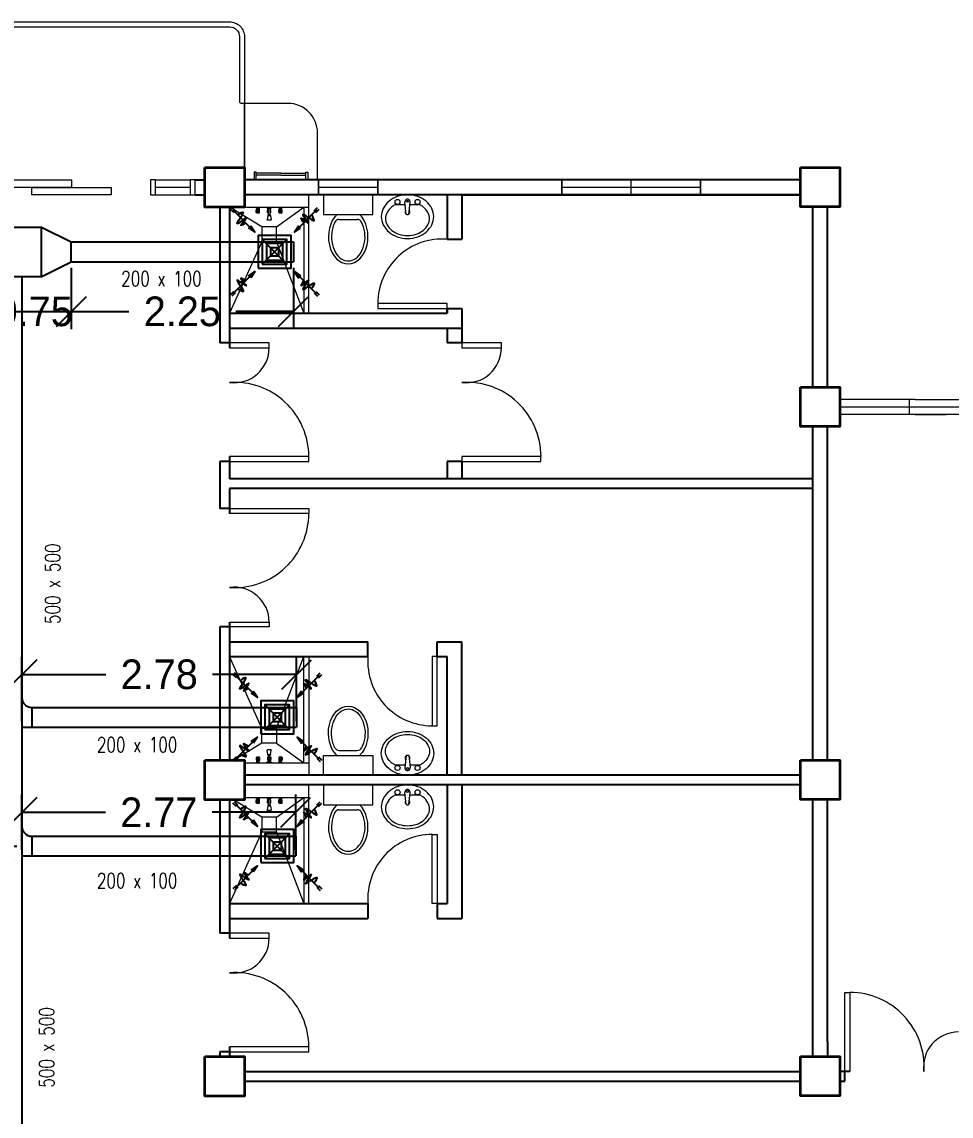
# Model space of a CAD drawing. Header units: inches. Extents: x 57 to 217, y -85 to 29.
# Drawn here: x 145.95 to 155.35, y -53.31 to -42.23 of the extents above; entities that cross this region are included whole.
import ezdxf

# ---------------------------------------------------------------- set-up
doc = ezdxf.new("R2010")
doc.units = ezdxf.units.IN
doc.header["$MEASUREMENT"] = 0
for name, color, linetype in [('AIR', 7, 'Continuous'), ('AIR-00', 8, 'Continuous'), ('AIR-03', 30, 'Continuous'), ('dimen', 7, 'Continuous'), ('ducting label', 7, 'Continuous'), ('exhaust', 7, 'Continuous')]:
    doc.layers.add(name, color=color, linetype=linetype)
doc.styles.add('Arch-Dim', font='simplex.shx', dxfattribs={"width": 0.75})
doc.dimstyles.new('Copy of dimension', dxfattribs={"dimtxt": 0.3, "dimasz": 0.3, "dimexe": 0.18, "dimexo": 0.0625, "dimgap": 0.09, "dimtad": 0, "dimzin": 0, "dimdsep": 46, "dimtxsty": 'Standard', "dimblk": 'OBLIQUE', "dimcen": 0.09, "dimclrd": 256, "dimclre": 256, "dimclrt": 256, "dimadec": 0, "dimazin": 0, "dimtfac": 1, "dimtofl": 0, "dimtmove": 0, "dimatfit": 3, "dimldrblk": 'OBLIQUE', "dimfxl": 1, "dimtolj": 1, "dimtzin": 0, "dimarcsym": 0})

# ---------------------------------------------------------------- blocks, each defined once
blk = doc.blocks.new('GRILL-C-IN')
at = {"layer": 'AIR-00', "ltscale": 3}
for p, q in [((-0.601, 0.623), (-0.651, 0.674)), ((0.601, 0.623), (0.651, 0.674)), ((-0.623, 0.601), (-0.674, 0.651)), ((-0.637, 0.637), (-0.3, 0.3)), ((0.637, 0.637), (0.3, 0.3)), ((0.623, 0.601), (0.674, 0.651)), ((-0.637, -0.637), (-0.3, -0.3)), ((0.637, -0.637), (0.3, -0.3)), ((-0.623, -0.601), (-0.674, -0.651)), ((-0.601, -0.623), (-0.651, -0.674)), ((0.601, -0.623), (0.651, -0.674)), ((0.623, -0.601), (0.674, -0.651))]:
    blk.add_line(p, q, dxfattribs=at)
at = {"layer": 'AIR-00', "color": 50}
for p, q in [((-0.188, 0.187), (0.187, -0.188)), ((0.187, 0.187), (-0.188, -0.188))]:
    blk.add_line(p, q, dxfattribs=at)
at = {"layer": 'AIR-00', "ltscale": 3}
for points in [[(-0.362, 0.393), (-0.393, 0.362), (-0.3, 0.3)], [(0.393, 0.362), (0.362, 0.393), (0.3, 0.3)], [(-0.362, -0.393), (-0.393, -0.362), (-0.3, -0.3)], [(0.393, -0.362), (0.362, -0.393), (0.3, -0.3)]]:
    blk.add_lwpolyline(points, close=True, dxfattribs=at)
at = {"layer": 'AIR-00', "color": 50}
for points in [[(-0.188, -0.188), (0.187, -0.188), (0.187, 0.187), (-0.188, 0.187)], [(-0.125, -0.125), (0.125, -0.125), (0.125, 0.125), (-0.125, 0.125)], [(-0.062, -0.062), (0.062, -0.062), (0.062, 0.062), (-0.062, 0.062)]]:
    blk.add_lwpolyline(points, close=True, dxfattribs=at)
at = {"layer": 'AIR-00', "ltscale": 3}
for points in [[(-0.441, 0.441), (-0.512, 0.404), (-0.432, 0.514), (-0.568, 0.43), (-0.477, 0.6), (-0.561, 0.561)], [(0.441, 0.441), (0.404, 0.512), (0.514, 0.432), (0.43, 0.568), (0.6, 0.477), (0.561, 0.561)], [(-0.441, -0.441), (-0.512, -0.404), (-0.432, -0.514), (-0.568, -0.43), (-0.477, -0.6), (-0.561, -0.561)], [(0.441, -0.441), (0.404, -0.512), (0.514, -0.432), (0.43, -0.568), (0.6, -0.477), (0.561, -0.561)]]:
    blk.add_spline(points, degree=3, dxfattribs=at)
for points in [[(-0.3, 0.3), (-0.362, 0.393), (-0.393, 0.362)], [(0.3, 0.3), (0.393, 0.362), (0.362, 0.393)], [(-0.3, -0.3), (-0.362, -0.393), (-0.393, -0.362)], [(0.3, -0.3), (0.393, -0.362), (0.362, -0.393)]]:
    blk.add_solid(points, dxfattribs=at)
at = {"layer": 'AIR-03', "color": 6}
blk.add_lwpolyline([(-0.25, -0.25), (0.25, -0.25), (0.25, 0.25), (-0.25, 0.25)], close=True, dxfattribs=at)
blk = doc.blocks.new('_Oblique')
at = {"color": 0, "linetype": 'ByBlock', "lineweight": -2}
blk.add_line((-0.5, -0.5), (0.5, 0.5), dxfattribs=at)
blk = doc.blocks.new('*D71')
at = {"layer": 'Defpoints', "color": 0, "transparency": 16777216}
for p in [(146.45, -44.657), (145.7, -44.909), (146.45, -45.161)]:
    blk.add_point(p, dxfattribs=at)
at = {"layer": 'dimen', "lineweight": -2, "transparency": 16777216}
for p, q in [((146.45, -44.719), (146.45, -45.341)), ((145.7, -44.971), (145.7, -45.341)), ((145.7, -45.161), (146.45, -45.161))]:
    blk.add_line(p, q, dxfattribs=at)
at = {"layer": 'dimen', "lineweight": -2, "transparency": 16777216, "xscale": 0.3, "yscale": 0.3, "zscale": 0.3, "rotation": 180}
blk.add_blockref('_Oblique', (145.7, -45.161), dxfattribs=at)
at = {"layer": 'dimen', "lineweight": -2, "transparency": 16777216, "xscale": 0.3, "yscale": 0.3, "zscale": 0.3}
blk.add_blockref('_Oblique', (146.45, -45.161), dxfattribs=at)
at = {"layer": 'dimen', "transparency": 16777216, "insert": (146.075, -45.161), "char_height": 0.3, "attachment_point": 5}
blk.add_mtext('\\A1;0.75', dxfattribs=at)
blk = doc.blocks.new('*D72')
at = {"layer": 'Defpoints', "color": 0, "transparency": 16777216}
for p in [(146.45, -44.657), (148.698, -44.657), (148.698, -45.161)]:
    blk.add_point(p, dxfattribs=at)
at = {"layer": 'dimen', "lineweight": -2, "transparency": 16777216}
for p, q in [((146.45, -44.719), (146.45, -45.341)), ((148.698, -44.719), (148.698, -45.341)), ((146.45, -45.161), (147.034, -45.161)), ((148.698, -45.161), (148.114, -45.161))]:
    blk.add_line(p, q, dxfattribs=at)
at = {"layer": 'dimen', "lineweight": -2, "transparency": 16777216, "xscale": 0.3, "yscale": 0.3, "zscale": 0.3, "rotation": 180}
blk.add_blockref('_Oblique', (146.45, -45.161), dxfattribs=at)
at = {"layer": 'dimen', "lineweight": -2, "transparency": 16777216, "xscale": 0.3, "yscale": 0.3, "zscale": 0.3}
blk.add_blockref('_Oblique', (148.698, -45.161), dxfattribs=at)
at = {"layer": 'dimen', "transparency": 16777216, "insert": (147.574, -45.161), "char_height": 0.3, "attachment_point": 5}
blk.add_mtext('\\A1;2.25', dxfattribs=at)
blk = doc.blocks.new('*D76')
at = {"layer": 'Defpoints', "color": 0, "transparency": 16777216}
for p in [(148.729, -48.835), (145.95, -49.368), (148.729, -49.368)]:
    blk.add_point(p, dxfattribs=at)
at = {"layer": 'dimen', "lineweight": -2, "transparency": 16777216}
for p, q in [((145.95, -49.306), (145.95, -48.655)), ((148.729, -49.306), (148.729, -48.655)), ((145.95, -48.835), (146.8, -48.835)), ((148.729, -48.835), (147.88, -48.835))]:
    blk.add_line(p, q, dxfattribs=at)
at = {"layer": 'dimen', "lineweight": -2, "transparency": 16777216, "xscale": 0.3, "yscale": 0.3, "zscale": 0.3, "rotation": 180}
blk.add_blockref('_Oblique', (145.95, -48.835), dxfattribs=at)
at = {"layer": 'dimen', "lineweight": -2, "transparency": 16777216, "xscale": 0.3, "yscale": 0.3, "zscale": 0.3}
blk.add_blockref('_Oblique', (148.729, -48.835), dxfattribs=at)
at = {"layer": 'dimen', "transparency": 16777216, "insert": (147.34, -48.835), "char_height": 0.3, "attachment_point": 5}
blk.add_mtext('\\A1;2.78', dxfattribs=at)
blk = doc.blocks.new('*D78')
at = {"layer": 'Defpoints', "color": 0, "transparency": 16777216}
for p in [(148.721, -50.23), (145.95, -50.672), (148.721, -50.672)]:
    blk.add_point(p, dxfattribs=at)
at = {"layer": 'dimen', "lineweight": -2, "transparency": 16777216}
for p, q in [((145.95, -50.609), (145.95, -50.05)), ((148.721, -50.609), (148.721, -50.05)), ((145.95, -50.23), (146.796, -50.23)), ((148.721, -50.23), (147.876, -50.23))]:
    blk.add_line(p, q, dxfattribs=at)
at = {"layer": 'dimen', "lineweight": -2, "transparency": 16777216, "xscale": 0.3, "yscale": 0.3, "zscale": 0.3, "rotation": 180}
blk.add_blockref('_Oblique', (145.95, -50.23), dxfattribs=at)
at = {"layer": 'dimen', "lineweight": -2, "transparency": 16777216, "xscale": 0.3, "yscale": 0.3, "zscale": 0.3}
blk.add_blockref('_Oblique', (148.721, -50.23), dxfattribs=at)
at = {"layer": 'dimen', "transparency": 16777216, "insert": (147.336, -50.23), "char_height": 0.3, "attachment_point": 5}
blk.add_mtext('\\A1;2.77', dxfattribs=at)
blk = doc.blocks.new('*D79')
at = {"layer": 'Defpoints', "color": 0, "transparency": 16777216}
for p in [(145.35, -50.572), (145.719, -53.865), (146.05, -53.865)]:
    blk.add_point(p, dxfattribs=at)
at = {"layer": 'dimen', "lineweight": -2, "transparency": 16777216}
for p, q in [((145.413, -50.572), (145.899, -50.572)), ((145.719, -50.572), (145.719, -51.678)), ((145.719, -53.865), (145.719, -52.758)), ((145.988, -53.865), (145.539, -53.865))]:
    blk.add_line(p, q, dxfattribs=at)
at = {"layer": 'dimen', "lineweight": -2, "transparency": 16777216, "xscale": 0.3, "yscale": 0.3, "zscale": 0.3}
for p, rotation in [((145.719, -50.572), 90), ((145.719, -53.865), 270)]:
    blk.add_blockref('_Oblique', p, dxfattribs=dict(at, rotation=rotation))
at = {"layer": 'dimen', "transparency": 16777216, "insert": (145.719, -52.218), "char_height": 0.3, "attachment_point": 5, "rotation": 90}
blk.add_mtext('\\A1;3.29', dxfattribs=at)

msp = doc.modelspace()

# ---------------------------------------------------------------- linework, layer by layer
at = {"color": 8, "linetype": 'ByBlock', "lineweight": 9}
for p, q in [((148.642, -43.054), (148.172, -43.054)), ((148.942, -43.829), (148.942, -43.354)), ((148.322, -43.749), (148.302, -43.749)), ((148.302, -43.749), (148.302, -43.829)), ((148.322, -43.829), (148.322, -43.749)), ((148.822, -43.829), (148.822, -43.749)), ((148.822, -43.749), (148.842, -43.749)), ((148.842, -43.749), (148.842, -43.829)), ((148.202, -43.829), (148.952, -43.829)), ((148.572, -43.759), (148.322, -43.759)), ((148.572, -43.779), (148.322, -43.779)), ((148.572, -43.759), (148.822, -43.759)), ((148.572, -43.779), (148.822, -43.779)), ((148.842, -43.829), (148.942, -43.829)), ((148.952, -43.829), (148.952, -43.978)), ((149.552, -43.978), (149.552, -43.829)), ((152.815, -43.828), (151.415, -43.828)), ((151.415, -43.828), (151.415, -43.979)), ((152.115, -43.979), (152.115, -43.828)), ((152.815, -43.979), (152.815, -43.828)), ((148.952, -43.903), (149.552, -43.903)), ((152.815, -43.904), (151.415, -43.904)), ((148.952, -43.978), (149.552, -43.978)), ((152.115, -43.979), (152.815, -43.979)), ((148.202, -44.104), (148.852, -44.104)), ((154.99, -46.053), (154.227, -46.053)), ((154.227, -46.053), (154.227, -46.053)), ((154.927, -46.053), (154.927, -46.203)), ((154.99, -46.053), (156.19, -46.053)), ((155.627, -46.128), (154.227, -46.128)), ((159.827, -46.203), (154.227, -46.203)), ((154.99, -46.203), (155.302, -46.203)), ((153.952, -46.853), (153.952, -46.326)), ((154.102, -48.753), (154.102, -47.753)), ((154.102, -49.701), (154.102, -48.903)), ((148.202, -49.729), (148.852, -49.729)), ((148.202, -50.079), (148.852, -50.079)), ((153.952, -52.553), (153.952, -52.701)), ((154.227, -52.803), (154.227, -52.803)), ((154.227, -52.953), (154.227, -52.953)), ((154.277, -52.953), (154.227, -52.953))]:
    msp.add_line(p, q, dxfattribs=at)
at = {"color": 8, "linetype": 'ByBlock', "lineweight": 13}
for p, q in [((147.302, -43.829), (147.652, -43.829)), ((147.652, -43.904), (147.302, -43.904)), ((147.302, -43.979), (147.652, -43.979))]:
    msp.add_line(p, q, dxfattribs=at)
at = {"color": 8, "linetype": 'ByBlock', "lineweight": 25}
for p, q in [((147.702, -43.829), (147.802, -43.829)), ((153.827, -43.828), (148.202, -43.829)), ((147.702, -43.979), (147.802, -43.979)), ((153.827, -43.978), (148.202, -43.978)), ((150.402, -43.979), (153.827, -43.979)), ((147.952, -44.104), (147.952, -45.478)), ((148.052, -44.104), (148.052, -45.529)), ((153.952, -45.926), (153.952, -44.102)), ((154.102, -45.926), (154.102, -44.102)), ((148.052, -45.478), (147.952, -45.478)), ((153.952, -49.701), (153.952, -46.326)), ((154.102, -49.701), (154.102, -46.326)), ((148.052, -46.629), (148.052, -46.853)), ((147.952, -46.679), (147.952, -46.903)), ((148.052, -46.679), (147.952, -46.679)), ((147.952, -46.903), (147.952, -47.154)), ((153.952, -46.853), (148.052, -46.853)), ((153.952, -46.953), (148.052, -46.953)), ((148.052, -46.953), (148.052, -47.204)), ((153.952, -49.701), (153.952, -46.953)), ((148.052, -47.154), (147.952, -47.154)), ((147.952, -48.354), (147.952, -49.703)), ((148.052, -48.354), (147.952, -48.354)), ((148.052, -48.304), (148.052, -49.703)), ((153.827, -49.853), (148.202, -49.853)), ((153.827, -49.953), (148.202, -49.953)), ((147.952, -50.103), (147.952, -51.454)), ((148.052, -50.103), (148.052, -51.504)), ((153.952, -52.701), (153.952, -50.101)), ((153.952, -52.553), (153.952, -50.101)), ((154.102, -52.553), (154.102, -50.101)), ((148.052, -51.454), (147.952, -51.454)), ((148.052, -52.604), (148.052, -52.703)), ((154.102, -52.553), (154.102, -52.701)), ((147.952, -52.654), (147.952, -52.703)), ((148.052, -52.654), (147.952, -52.654)), ((148.202, -52.853), (153.827, -52.853)), ((154.327, -52.853), (154.227, -52.853)), ((154.277, -52.953), (154.277, -52.853)), ((148.202, -52.953), (153.827, -52.953)), ((154.227, -52.953), (154.277, -52.953))]:
    msp.add_line(p, q, dxfattribs=at)
at = {"color": 8, "lineweight": 9}
for p, q in [((149.002, -43.979), (149.002, -44.179)), ((149.502, -43.979), (149.002, -43.979)), ((149.502, -44.179), (149.502, -43.979)), ((149.838, -44.177), (149.825, -44.055)), ((149.867, -44.177), (149.88, -44.055)), ((148.322, -44.104), (148.356, -44.104)), ((148.322, -44.105), (148.322, -44.104)), ((148.322, -44.105), (148.356, -44.105)), ((148.322, -44.105), (148.325, -44.112)), ((148.322, -44.137), (148.324, -44.133)), ((148.322, -44.159), (148.322, -44.137)), ((148.322, -44.159), (148.355, -44.159)), ((148.326, -44.161), (148.322, -44.159)), ((148.325, -44.112), (148.352, -44.112)), ((148.325, -44.126), (148.325, -44.123)), ((148.325, -44.123), (148.352, -44.123)), ((148.325, -44.126), (148.353, -44.126)), ((148.325, -44.131), (148.325, -44.126)), ((148.325, -44.137), (148.333, -44.137)), ((148.326, -44.15), (148.326, -44.138)), ((148.326, -44.161), (148.352, -44.161)), ((148.326, -44.163), (148.326, -44.161)), ((148.326, -44.163), (148.352, -44.163)), ((148.327, -44.112), (148.327, -44.123)), ((148.333, -44.151), (148.333, -44.138)), ((148.352, -44.137), (148.345, -44.137)), ((148.345, -44.151), (148.345, -44.138)), ((148.35, -44.112), (148.35, -44.123)), ((148.356, -44.105), (148.352, -44.112)), ((148.353, -44.126), (148.352, -44.123)), ((148.352, -44.15), (148.352, -44.138)), ((148.352, -44.161), (148.355, -44.159)), ((148.352, -44.163), (148.352, -44.161)), ((148.353, -44.131), (148.353, -44.126)), ((148.355, -44.137), (148.353, -44.133)), ((148.355, -44.159), (148.355, -44.137)), ((148.356, -44.105), (148.356, -44.104)), ((148.435, -44.11), (148.423, -44.104)), ((148.423, -44.104), (148.481, -44.104)), ((148.44, -44.189), (148.431, -44.231)), ((148.47, -44.11), (148.435, -44.11)), ((148.435, -44.119), (148.435, -44.11)), ((148.435, -44.11), (148.47, -44.11)), ((148.47, -44.119), (148.435, -44.119)), ((148.436, -44.137), (148.438, -44.133)), ((148.436, -44.159), (148.436, -44.137)), ((148.436, -44.159), (148.445, -44.159)), ((148.439, -44.161), (148.436, -44.159)), ((148.438, -44.126), (148.439, -44.123)), ((148.438, -44.126), (148.445, -44.126)), ((148.438, -44.131), (148.438, -44.126)), ((148.439, -44.123), (148.445, -44.123)), ((148.439, -44.137), (148.445, -44.137)), ((148.439, -44.15), (148.439, -44.138)), ((148.439, -44.161), (148.445, -44.161)), ((148.439, -44.163), (148.439, -44.161)), ((148.439, -44.163), (148.445, -44.163)), ((148.44, -44.182), (148.44, -44.189)), ((148.465, -44.182), (148.44, -44.182)), ((148.44, -44.189), (148.465, -44.189)), ((148.44, -44.189), (148.465, -44.189)), ((148.441, -44.119), (148.441, -44.123)), ((148.445, -44.182), (148.445, -44.119)), ((148.445, -44.119), (148.46, -44.119)), ((148.46, -44.119), (148.46, -44.182)), ((148.46, -44.123), (148.466, -44.123)), ((148.46, -44.126), (148.466, -44.126)), ((148.466, -44.137), (148.46, -44.137)), ((148.46, -44.159), (148.469, -44.159)), ((148.46, -44.161), (148.465, -44.161)), ((148.46, -44.163), (148.465, -44.163)), ((148.464, -44.119), (148.464, -44.123)), ((148.465, -44.15), (148.465, -44.138)), ((148.465, -44.161), (148.469, -44.159)), ((148.465, -44.163), (148.465, -44.161)), ((148.465, -44.189), (148.465, -44.182)), ((148.465, -44.189), (148.473, -44.231)), ((148.466, -44.126), (148.466, -44.123)), ((148.466, -44.131), (148.466, -44.126)), ((148.469, -44.137), (148.467, -44.133)), ((148.469, -44.159), (148.469, -44.137)), ((148.481, -44.104), (148.47, -44.11)), ((148.47, -44.11), (148.47, -44.119)), ((148.549, -44.105), (148.549, -44.104)), ((148.549, -44.104), (148.583, -44.104)), ((148.549, -44.105), (148.552, -44.112)), ((148.549, -44.105), (148.583, -44.105)), ((148.549, -44.137), (148.552, -44.133)), ((148.549, -44.159), (148.549, -44.137)), ((148.553, -44.161), (148.549, -44.159)), ((148.549, -44.159), (148.583, -44.159)), ((148.552, -44.112), (148.58, -44.112)), ((148.552, -44.126), (148.553, -44.123)), ((148.552, -44.131), (148.552, -44.126)), ((148.552, -44.126), (148.58, -44.126)), ((148.553, -44.123), (148.579, -44.123)), ((148.553, -44.137), (148.56, -44.137)), ((148.553, -44.15), (148.553, -44.138)), ((148.553, -44.163), (148.553, -44.161)), ((148.553, -44.161), (148.579, -44.161)), ((148.553, -44.163), (148.579, -44.163)), ((148.555, -44.112), (148.555, -44.123)), ((148.56, -44.151), (148.56, -44.138)), ((148.579, -44.137), (148.572, -44.137)), ((148.572, -44.151), (148.572, -44.138)), ((148.577, -44.112), (148.577, -44.123)), ((148.58, -44.126), (148.579, -44.123)), ((148.579, -44.15), (148.579, -44.138)), ((148.579, -44.161), (148.583, -44.159)), ((148.579, -44.163), (148.579, -44.161)), ((148.583, -44.105), (148.58, -44.112)), ((148.58, -44.131), (148.58, -44.126)), ((148.583, -44.137), (148.58, -44.133)), ((148.583, -44.105), (148.583, -44.104)), ((148.583, -44.159), (148.583, -44.137)), ((149.002, -44.179), (149.502, -44.179)), ((148.472, -44.236), (148.433, -44.236)), ((149.162, -44.229), (149.343, -44.229)), ((148.44, -49.644), (148.431, -49.602)), ((148.472, -49.597), (148.433, -49.597)), ((148.465, -49.644), (148.473, -49.602)), ((149.162, -49.604), (149.343, -49.604)), ((148.326, -49.672), (148.322, -49.674)), ((148.322, -49.674), (148.355, -49.674)), ((148.322, -49.674), (148.322, -49.696)), ((148.322, -49.696), (148.324, -49.7)), ((148.322, -49.728), (148.325, -49.721)), ((148.322, -49.728), (148.356, -49.728)), ((148.322, -49.728), (148.322, -49.729)), ((148.322, -49.729), (148.356, -49.729)), ((148.325, -49.696), (148.333, -49.696)), ((148.325, -49.702), (148.325, -49.707)), ((148.325, -49.707), (148.325, -49.71)), ((148.325, -49.707), (148.353, -49.707)), ((148.325, -49.71), (148.352, -49.71)), ((148.325, -49.721), (148.352, -49.721)), ((148.326, -49.67), (148.352, -49.67)), ((148.326, -49.67), (148.326, -49.672)), ((148.326, -49.672), (148.352, -49.672)), ((148.326, -49.682), (148.326, -49.695)), ((148.327, -49.721), (148.327, -49.71)), ((148.333, -49.682), (148.333, -49.695)), ((148.345, -49.682), (148.345, -49.695)), ((148.352, -49.696), (148.345, -49.696)), ((148.35, -49.721), (148.35, -49.71)), ((148.352, -49.67), (148.352, -49.672)), ((148.352, -49.672), (148.355, -49.674)), ((148.352, -49.682), (148.352, -49.695)), ((148.353, -49.707), (148.352, -49.71)), ((148.356, -49.728), (148.352, -49.721)), ((148.355, -49.696), (148.353, -49.7)), ((148.353, -49.702), (148.353, -49.707)), ((148.355, -49.674), (148.355, -49.696)), ((148.356, -49.728), (148.356, -49.729)), ((148.435, -49.723), (148.423, -49.729)), ((148.423, -49.729), (148.481, -49.729)), ((148.47, -49.714), (148.435, -49.714)), ((148.435, -49.714), (148.435, -49.723)), ((148.47, -49.723), (148.435, -49.723)), ((148.435, -49.723), (148.47, -49.723)), ((148.439, -49.672), (148.436, -49.674)), ((148.436, -49.674), (148.445, -49.674)), ((148.436, -49.674), (148.436, -49.696)), ((148.436, -49.696), (148.438, -49.7)), ((148.438, -49.702), (148.438, -49.707)), ((148.438, -49.707), (148.445, -49.707)), ((148.438, -49.707), (148.439, -49.71)), ((148.439, -49.67), (148.445, -49.67)), ((148.439, -49.67), (148.439, -49.672)), ((148.439, -49.672), (148.445, -49.672)), ((148.439, -49.682), (148.439, -49.695)), ((148.439, -49.696), (148.445, -49.696)), ((148.439, -49.71), (148.445, -49.71)), ((148.44, -49.651), (148.44, -49.644)), ((148.44, -49.644), (148.465, -49.644)), ((148.44, -49.644), (148.465, -49.644)), ((148.465, -49.651), (148.44, -49.651)), ((148.441, -49.714), (148.441, -49.71)), ((148.445, -49.651), (148.445, -49.714)), ((148.445, -49.714), (148.46, -49.714)), ((148.46, -49.714), (148.46, -49.651)), ((148.46, -49.67), (148.465, -49.67)), ((148.46, -49.672), (148.465, -49.672)), ((148.46, -49.674), (148.469, -49.674)), ((148.466, -49.696), (148.46, -49.696)), ((148.46, -49.707), (148.466, -49.707)), ((148.46, -49.71), (148.466, -49.71)), ((148.464, -49.714), (148.464, -49.71)), ((148.465, -49.644), (148.465, -49.651)), ((148.465, -49.67), (148.465, -49.672)), ((148.465, -49.672), (148.469, -49.674)), ((148.465, -49.682), (148.465, -49.695)), ((148.466, -49.702), (148.466, -49.707)), ((148.466, -49.707), (148.466, -49.71)), ((148.469, -49.696), (148.467, -49.7)), ((148.469, -49.674), (148.469, -49.696)), ((148.47, -49.723), (148.47, -49.714)), ((148.481, -49.729), (148.47, -49.723)), ((148.553, -49.672), (148.549, -49.674)), ((148.549, -49.674), (148.549, -49.696)), ((148.549, -49.674), (148.583, -49.674)), ((148.549, -49.696), (148.552, -49.7)), ((148.549, -49.728), (148.552, -49.721)), ((148.549, -49.728), (148.549, -49.729)), ((148.549, -49.728), (148.583, -49.728)), ((148.549, -49.729), (148.583, -49.729)), ((148.552, -49.702), (148.552, -49.707)), ((148.552, -49.707), (148.58, -49.707)), ((148.552, -49.707), (148.553, -49.71)), ((148.552, -49.721), (148.58, -49.721)), ((148.553, -49.67), (148.553, -49.672)), ((148.553, -49.67), (148.579, -49.67)), ((148.553, -49.672), (148.579, -49.672)), ((148.553, -49.682), (148.553, -49.695)), ((148.553, -49.696), (148.56, -49.696)), ((148.553, -49.71), (148.579, -49.71)), ((148.555, -49.721), (148.555, -49.71)), ((148.56, -49.682), (148.56, -49.694)), ((148.572, -49.682), (148.572, -49.694)), ((148.579, -49.696), (148.572, -49.696)), ((148.577, -49.721), (148.577, -49.71)), ((148.579, -49.67), (148.579, -49.672)), ((148.579, -49.672), (148.583, -49.674)), ((148.579, -49.682), (148.579, -49.695)), ((148.58, -49.707), (148.579, -49.71)), ((148.583, -49.696), (148.58, -49.7)), ((148.58, -49.702), (148.58, -49.707)), ((148.583, -49.728), (148.58, -49.721)), ((148.583, -49.674), (148.583, -49.696)), ((148.583, -49.728), (148.583, -49.729)), ((149.002, -49.854), (149.002, -49.654)), ((149.002, -49.654), (149.502, -49.654)), ((149.502, -49.654), (149.502, -49.854)), ((149.838, -49.656), (149.825, -49.778)), ((149.867, -49.656), (149.88, -49.778)), ((149.502, -49.854), (149.002, -49.854)), ((149.002, -49.954), (149.002, -50.154)), ((149.502, -49.954), (149.002, -49.954)), ((149.502, -50.154), (149.502, -49.954)), ((149.838, -50.152), (149.825, -50.03)), ((149.867, -50.152), (149.88, -50.03)), ((148.322, -50.079), (148.356, -50.079)), ((148.322, -50.08), (148.322, -50.079)), ((148.322, -50.08), (148.356, -50.08)), ((148.322, -50.08), (148.325, -50.087)), ((148.322, -50.112), (148.324, -50.108)), ((148.322, -50.134), (148.322, -50.112)), ((148.322, -50.134), (148.355, -50.134)), ((148.326, -50.136), (148.322, -50.134)), ((148.325, -50.087), (148.352, -50.087)), ((148.325, -50.101), (148.325, -50.098)), ((148.325, -50.098), (148.352, -50.098)), ((148.325, -50.101), (148.353, -50.101)), ((148.325, -50.106), (148.325, -50.101)), ((148.325, -50.112), (148.333, -50.112)), ((148.326, -50.125), (148.326, -50.113)), ((148.326, -50.136), (148.352, -50.136)), ((148.326, -50.138), (148.326, -50.136)), ((148.326, -50.138), (148.352, -50.138)), ((148.327, -50.087), (148.327, -50.098)), ((148.333, -50.126), (148.333, -50.113)), ((148.352, -50.112), (148.345, -50.112)), ((148.345, -50.126), (148.345, -50.113)), ((148.35, -50.087), (148.35, -50.098)), ((148.356, -50.08), (148.352, -50.087)), ((148.353, -50.101), (148.352, -50.098)), ((148.352, -50.125), (148.352, -50.113)), ((148.352, -50.136), (148.355, -50.134)), ((148.352, -50.138), (148.352, -50.136)), ((148.353, -50.106), (148.353, -50.101)), ((148.355, -50.112), (148.353, -50.108)), ((148.355, -50.134), (148.355, -50.112)), ((148.356, -50.08), (148.356, -50.079)), ((148.435, -50.085), (148.423, -50.079)), ((148.423, -50.079), (148.481, -50.079)), ((148.44, -50.164), (148.431, -50.206)), ((148.47, -50.085), (148.435, -50.085)), ((148.435, -50.094), (148.435, -50.085)), ((148.435, -50.085), (148.47, -50.085)), ((148.47, -50.094), (148.435, -50.094)), ((148.436, -50.112), (148.438, -50.108)), ((148.436, -50.134), (148.436, -50.112)), ((148.436, -50.134), (148.445, -50.134)), ((148.439, -50.136), (148.436, -50.134)), ((148.438, -50.101), (148.439, -50.098)), ((148.438, -50.101), (148.445, -50.101)), ((148.438, -50.106), (148.438, -50.101)), ((148.439, -50.098), (148.445, -50.098)), ((148.439, -50.112), (148.445, -50.112)), ((148.439, -50.125), (148.439, -50.113)), ((148.439, -50.136), (148.445, -50.136)), ((148.439, -50.138), (148.439, -50.136)), ((148.439, -50.138), (148.445, -50.138)), ((148.44, -50.157), (148.44, -50.164)), ((148.465, -50.157), (148.44, -50.157)), ((148.44, -50.164), (148.465, -50.164)), ((148.44, -50.164), (148.465, -50.164)), ((148.441, -50.094), (148.441, -50.098)), ((148.445, -50.157), (148.445, -50.094)), ((148.445, -50.094), (148.46, -50.094)), ((148.46, -50.094), (148.46, -50.157)), ((148.46, -50.098), (148.466, -50.098)), ((148.46, -50.101), (148.466, -50.101)), ((148.466, -50.112), (148.46, -50.112)), ((148.46, -50.134), (148.469, -50.134)), ((148.46, -50.136), (148.465, -50.136)), ((148.46, -50.138), (148.465, -50.138)), ((148.464, -50.094), (148.464, -50.098)), ((148.465, -50.125), (148.465, -50.113)), ((148.465, -50.136), (148.469, -50.134)), ((148.465, -50.138), (148.465, -50.136)), ((148.465, -50.164), (148.465, -50.157)), ((148.465, -50.164), (148.473, -50.206)), ((148.466, -50.101), (148.466, -50.098)), ((148.466, -50.106), (148.466, -50.101)), ((148.469, -50.112), (148.467, -50.108)), ((148.469, -50.134), (148.469, -50.112)), ((148.481, -50.079), (148.47, -50.085)), ((148.47, -50.085), (148.47, -50.094)), ((148.549, -50.08), (148.549, -50.079)), ((148.549, -50.079), (148.583, -50.079)), ((148.549, -50.08), (148.552, -50.087)), ((148.549, -50.08), (148.583, -50.08)), ((148.549, -50.112), (148.552, -50.108)), ((148.549, -50.134), (148.549, -50.112)), ((148.553, -50.136), (148.549, -50.134)), ((148.549, -50.134), (148.583, -50.134)), ((148.552, -50.087), (148.58, -50.087)), ((148.552, -50.101), (148.553, -50.098)), ((148.552, -50.106), (148.552, -50.101)), ((148.552, -50.101), (148.58, -50.101)), ((148.553, -50.098), (148.579, -50.098)), ((148.553, -50.112), (148.56, -50.112)), ((148.553, -50.125), (148.553, -50.113)), ((148.553, -50.138), (148.553, -50.136)), ((148.553, -50.136), (148.579, -50.136)), ((148.553, -50.138), (148.579, -50.138)), ((148.555, -50.087), (148.555, -50.098)), ((148.56, -50.126), (148.56, -50.113)), ((148.579, -50.112), (148.572, -50.112)), ((148.572, -50.126), (148.572, -50.113)), ((148.577, -50.087), (148.577, -50.098)), ((148.58, -50.101), (148.579, -50.098)), ((148.579, -50.125), (148.579, -50.113)), ((148.579, -50.136), (148.583, -50.134)), ((148.579, -50.138), (148.579, -50.136)), ((148.583, -50.08), (148.58, -50.087)), ((148.58, -50.106), (148.58, -50.101)), ((148.583, -50.112), (148.58, -50.108)), ((148.583, -50.08), (148.583, -50.079)), ((148.583, -50.134), (148.583, -50.112)), ((149.002, -50.154), (149.502, -50.154)), ((148.472, -50.211), (148.433, -50.211)), ((149.162, -50.204), (149.343, -50.204))]:
    msp.add_line(p, q, dxfattribs=at)
at = {"color": 8, "lineweight": 25, "ltscale": 0.3}
for p, q in [((150.252, -43.979), (150.252, -44.429)), ((150.402, -43.979), (150.402, -44.429)), ((148.052, -45.179), (150.252, -45.179)), ((150.252, -45.129), (150.252, -45.179)), ((150.402, -45.129), (150.402, -45.329)), ((148.052, -45.329), (150.402, -45.329))]:
    msp.add_line(p, q, dxfattribs=at)
at = {"color": 8, "linetype": 'ByBlock', "lineweight": 9, "ltscale": 0.3}
for p, q in [((148.377, -44.304), (148.052, -44.104)), ((148.527, -44.304), (148.802, -44.104)), ((148.377, -44.454), (148.052, -45.179)), ((148.527, -44.454), (148.802, -45.179)), ((148.377, -49.379), (148.052, -48.654)), ((148.527, -49.379), (148.802, -48.654)), ((148.377, -49.529), (148.093, -49.704)), ((148.527, -49.529), (148.802, -49.729)), ((148.377, -50.279), (148.093, -50.104)), ((148.527, -50.279), (148.802, -50.079)), ((148.377, -50.429), (148.052, -51.154)), ((148.527, -50.429), (148.802, -51.154))]:
    msp.add_line(p, q, dxfattribs=at)
at = {"color": 8, "linetype": 'Continuous', "lineweight": 25}
for p, q in [((150.252, -44.429), (150.402, -44.429)), ((150.252, -45.179), (150.252, -45.129)), ((150.252, -45.129), (150.402, -45.129)), ((150.252, -45.329), (150.252, -45.479)), ((150.402, -45.329), (150.402, -45.479)), ((150.402, -45.479), (150.252, -45.479)), ((150.252, -46.679), (150.252, -46.854)), ((150.402, -46.679), (150.252, -46.679)), ((150.402, -46.679), (150.402, -46.854))]:
    msp.add_line(p, q, dxfattribs=at)
at = {"color": 8, "linetype": 'ByBlock', "lineweight": 25, "ltscale": 0.3}
for p, q in [((148.052, -48.504), (149.452, -48.504)), ((149.452, -48.654), (149.452, -48.504)), ((150.152, -48.504), (150.402, -48.504)), ((150.152, -48.654), (150.152, -48.504)), ((150.402, -49.854), (150.402, -48.504)), ((148.052, -48.654), (149.452, -48.654)), ((150.152, -48.654), (150.252, -48.654)), ((150.252, -49.854), (150.252, -48.654)), ((150.252, -49.954), (150.252, -51.154)), ((150.402, -49.954), (150.402, -51.304)), ((148.052, -51.154), (149.452, -51.154)), ((149.452, -51.154), (149.452, -51.304)), ((150.152, -51.154), (150.252, -51.154)), ((150.152, -51.154), (150.152, -51.304)), ((148.052, -51.304), (149.452, -51.304)), ((150.152, -51.304), (150.402, -51.304))]:
    msp.add_line(p, q, dxfattribs=at)
at = {"color": 8, "linetype": 'ByBlock', "lineweight": 9}
for points in [[(145.102, -43.829), (145.102, -42.379, -0.414214), (145.252, -42.229), (148.052, -42.229, -0.414214), (148.202, -42.379), (148.202, -43.704), (148.202, -43.054)], [(145.152, -43.829), (145.152, -42.379, -0.414214), (145.252, -42.279), (148.052, -42.279, -0.414214), (148.152, -42.379), (148.152, -43.034)]]:
    msp.add_lwpolyline(points, format="xyb", dxfattribs=at)
at = {"color": 8, "linetype": 'ByBlock', "lineweight": 35}
for points in [[(147.802, -43.704), (148.202, -43.704), (148.202, -44.104), (147.802, -44.104)], [(153.827, -43.702), (154.227, -43.702), (154.227, -44.102), (153.827, -44.102)], [(153.827, -45.926), (154.227, -45.926), (154.227, -46.326), (153.827, -46.326)], [(147.802, -49.703), (148.202, -49.703), (148.202, -50.103), (147.802, -50.103)], [(153.827, -49.701), (154.227, -49.701), (154.227, -50.101), (153.827, -50.101)], [(147.802, -52.703), (148.202, -52.703), (148.202, -53.103), (147.802, -53.103)], [(153.827, -52.701), (154.227, -52.701), (154.227, -53.101), (153.827, -53.101)]]:
    msp.add_lwpolyline(points, close=True, dxfattribs=at)
at = {"color": 8, "linetype": 'ByBlock', "lineweight": 13}
for points in [[(145.652, -43.829), (146.452, -43.829), (146.452, -43.904), (145.652, -43.904)], [(147.252, -43.829), (147.252, -43.979), (147.302, -43.979), (147.302, -43.829)], [(147.652, -43.829), (147.652, -43.979), (147.702, -43.979), (147.702, -43.829)], [(146.052, -43.904), (146.852, -43.904), (146.852, -43.979), (146.052, -43.979)]]:
    msp.add_lwpolyline(points, close=True, dxfattribs=at)
at = {"color": 8, "lineweight": 9}
for points in [[(148.952, -43.829), (149.552, -43.829), (149.552, -43.978), (148.952, -43.978)], [(151.415, -43.828), (152.815, -43.828), (152.815, -43.978), (151.415, -43.978)]]:
    msp.add_lwpolyline(points, close=True, dxfattribs=at)
at = {"color": 8, "linetype": 'ByBlock', "lineweight": 9, "ltscale": 0.3}
for points in [[(148.802, -44.104), (148.802, -45.179), (148.852, -45.179), (148.852, -43.979), (148.852, -43.979)], [(148.802, -49.729), (148.802, -48.654), (148.852, -48.654), (148.852, -49.854), (148.852, -49.854)], [(148.802, -50.079), (148.802, -51.154), (148.852, -51.154), (148.852, -49.954), (148.852, -49.954)]]:
    msp.add_lwpolyline(points, dxfattribs=at)
at = {"color": 8, "lineweight": 9}
for points in [[(149.587, -44.2, 0.11576), (149.607, -44.282, 0.104047), (149.665, -44.356, 0.090875), (149.749, -44.404, 0.083344), (149.852, -44.421, 0.083344), (149.956, -44.404, 0.090875), (150.04, -44.356, 0.104047), (150.098, -44.282, 0.11576), (150.117, -44.2, 0.11576), (150.098, -44.117, 0.104047), (150.04, -44.044, 0.090875), (149.956, -43.996, 0.083344), (149.852, -43.979, 0.083344), (149.749, -43.996, 0.090875), (149.665, -44.044, 0.104047), (149.607, -44.117, 0.11576)], [(149.587, -49.633, -0.11576), (149.607, -49.55, -0.104047), (149.665, -49.477, -0.090875), (149.749, -49.429, -0.083344), (149.852, -49.412, -0.083344), (149.956, -49.429, -0.090875), (150.04, -49.477, -0.104047), (150.098, -49.55, -0.11576), (150.117, -49.633, -0.11576), (150.098, -49.715, -0.104047), (150.04, -49.789, -0.090875), (149.956, -49.837, -0.083344), (149.852, -49.854, -0.083344), (149.749, -49.837, -0.090875), (149.665, -49.789, -0.104047), (149.607, -49.715, -0.11576)], [(149.587, -50.175, 0.11576), (149.607, -50.257, 0.104047), (149.665, -50.331, 0.090875), (149.749, -50.379, 0.083344), (149.852, -50.396, 0.083344), (149.956, -50.379, 0.090875), (150.04, -50.331, 0.104047), (150.098, -50.257, 0.11576), (150.117, -50.175, 0.11576), (150.098, -50.092, 0.104047), (150.04, -50.019, 0.090875), (149.956, -49.971, 0.083344), (149.852, -49.954, 0.083344), (149.749, -49.971, 0.090875), (149.665, -50.019, 0.104047), (149.607, -50.092, 0.11576)]]:
    msp.add_lwpolyline(points, format="xyb", close=True, dxfattribs=at)
for points in [[(149.63, -44.221, 0.124838), (149.646, -44.284, 0.105788), (149.695, -44.341, 0.086697), (149.765, -44.377, 0.076776), (149.852, -44.391, 0.076776), (149.94, -44.377, 0.086697), (150.01, -44.341, 0.105788), (150.059, -44.284, 0.124838), (150.075, -44.221, 0.124838), (150.059, -44.158, 0.105788), (150.01, -44.101, 0.040067), (149.979, -44.081), (149.877, -44.081, 0.040067)], [(149.828, -44.081), (149.726, -44.081, 0.040067), (149.695, -44.101, 0.105788), (149.646, -44.158, 0.124838), (149.63, -44.221, 0.124838)], [(149.63, -49.612, -0.124838), (149.646, -49.549, -0.105788), (149.695, -49.492, -0.086697), (149.765, -49.455, -0.076776), (149.852, -49.442, -0.076776), (149.94, -49.455, -0.086697), (150.01, -49.492, -0.105788), (150.059, -49.549, -0.124838), (150.075, -49.612, -0.124838), (150.059, -49.675, -0.105788), (150.01, -49.732, -0.040067), (149.979, -49.752), (149.877, -49.752, -0.040067)], [(149.828, -49.752), (149.726, -49.752, -0.040067), (149.695, -49.732, -0.105788), (149.646, -49.675, -0.124838), (149.63, -49.612, -0.124838)], [(149.63, -50.196, 0.124838), (149.646, -50.259, 0.105788), (149.695, -50.316, 0.086697), (149.765, -50.352, 0.076776), (149.852, -50.366, 0.076776), (149.94, -50.352, 0.086697), (150.01, -50.316, 0.105788), (150.059, -50.259, 0.124838), (150.075, -50.196, 0.124838), (150.059, -50.133, 0.105788), (150.01, -50.076, 0.040067), (149.979, -50.056), (149.877, -50.056, 0.040067)], [(149.828, -50.056), (149.726, -50.056, 0.040067), (149.695, -50.076, 0.105788), (149.646, -50.133, 0.124838), (149.63, -50.196, 0.124838)]]:
    msp.add_lwpolyline(points, format="xyb", dxfattribs=at)
at = {"color": 8, "linetype": 'ByBlock', "lineweight": 9, "ltscale": 0.03}
for points in [[(148.527, -44.304), (148.377, -44.304), (148.377, -44.454), (148.527, -44.454)], [(148.527, -49.529), (148.377, -49.529), (148.377, -49.379), (148.527, -49.379)], [(148.527, -50.279), (148.377, -50.279), (148.377, -50.429), (148.527, -50.429)]]:
    msp.add_lwpolyline(points, close=True, dxfattribs=at)
at = {"color": 8, "lineweight": 13, "ltscale": 0.03}
for points in [[(150.252, -45.129), (150.252, -45.079), (149.552, -45.079), (149.552, -45.129)], [(148.052, -45.479), (148.052, -45.529), (148.452, -45.529), (148.452, -45.479)], [(150.402, -45.479), (150.402, -45.529), (150.802, -45.529), (150.802, -45.479)], [(148.052, -46.629), (148.052, -46.679), (148.852, -46.679), (148.852, -46.629)], [(150.402, -46.629), (150.402, -46.679), (151.202, -46.679), (151.202, -46.629)], [(148.052, -47.204), (148.052, -47.154), (148.852, -47.154), (148.852, -47.204)], [(148.052, -48.354), (148.052, -48.304), (148.452, -48.304), (148.452, -48.354)], [(150.152, -48.654), (150.102, -48.654), (150.102, -49.354), (150.152, -49.354)], [(150.152, -51.154), (150.102, -51.154), (150.102, -50.454), (150.152, -50.454)], [(148.052, -51.454), (148.052, -51.504), (148.452, -51.504), (148.452, -51.454)], [(154.327, -52.853), (154.277, -52.853), (154.277, -52.053), (154.327, -52.053)], [(148.052, -52.604), (148.052, -52.654), (148.852, -52.654), (148.852, -52.604)]]:
    msp.add_lwpolyline(points, close=True, dxfattribs=at)
at = {"color": 8, "lineweight": 9}
for centre, radius in [((149.751, -44.052), 0.0255), ((149.852, -44.045), 0.0095), ((149.954, -44.052), 0.0255), ((149.751, -49.781), 0.0255), ((149.852, -49.787), 0.0095), ((149.954, -49.781), 0.0255), ((149.751, -50.027), 0.0255), ((149.852, -50.02), 0.0095), ((149.954, -50.027), 0.0255)]:
    msp.add_circle(centre, radius, dxfattribs=at)
at = {"color": 8, "linetype": 'ByBlock', "lineweight": 9}
for centre, radius, start, end in [((148.172, -43.034), 0.02, 180, 270), ((148.642, -43.354), 0.3, 0, 90)]:
    msp.add_arc(centre, radius, start, end, dxfattribs=at)
at = {"color": 8, "lineweight": 9}
for centre, radius, start, end in [((149.852, -44.052), 0.028, 353.7545, 186.2455), ((149.852, -44.154), 0.025, 138.7978, 233.6932), ((149.852, -44.083), 0.0948, 261.2026, 278.7974), ((149.852, -44.154), 0.025, 251.3793, 288.6207), ((149.852, -44.154), 0.025, 306.3068, 41.2022), ((149.162, -44.279), 0.05, 90, 151.8499), ((149.343, -44.279), 0.05, 28.0084, 90), ((149.162, -49.554), 0.05, 208.1501, 270), ((149.343, -49.554), 0.05, 270, 331.9916), ((149.852, -49.679), 0.025, 126.3068, 221.2022), ((149.852, -49.75), 0.0948, 81.2026, 98.7974), ((149.852, -49.679), 0.025, 71.3793, 108.6207), ((149.852, -49.679), 0.025, 318.7978, 53.6932), ((149.852, -49.781), 0.028, 173.7545, 6.2455), ((149.852, -50.027), 0.028, 353.7545, 186.2455), ((149.852, -50.129), 0.025, 138.7978, 233.6932), ((149.852, -50.058), 0.0948, 261.2026, 278.7974), ((149.852, -50.129), 0.025, 251.3793, 288.6207), ((149.852, -50.129), 0.025, 306.3068, 41.2022), ((149.162, -50.254), 0.05, 90, 151.8499), ((149.343, -50.254), 0.05, 28.0084, 90)]:
    msp.add_arc(centre, radius, start, end, dxfattribs=at)
at = {"color": 8, "lineweight": 13, "ltscale": 0.03}
for centre, radius, start, end in [((150.204, -45.079), 0.652, 85.7578, 180), ((148.099, -45.529), 0.353, 262.3719, 0), ((150.449, -45.529), 0.353, 262.3719, 0), ((148.101, -46.629), 0.752, 0, 93.6952), ((150.451, -46.629), 0.752, 0, 93.6952), ((148.101, -47.204), 0.752, 266.3048, 0), ((148.099, -48.304), 0.353, 0, 97.6281), ((150.102, -48.702), 0.652, 175.7578, 270), ((150.102, -51.106), 0.652, 90, 184.2422), ((148.099, -51.504), 0.353, 262.3719, 0), ((148.101, -52.604), 0.752, 0, 93.6952), ((154.327, -52.805), 0.752, 356.3048, 90), ((155.427, -52.806), 0.353, 90, 187.6281)]:
    msp.add_arc(centre, radius, start, end, dxfattribs=at)
at = {"color": 8, "lineweight": 9}
for centre, major_axis, ratio, start_param, end_param in [((148.313, -44.15), (-0.00896, 0.00896), 1, 3.15309, 3.864175), ((148.321, -44.131), (0.00268, 0.00268), 1, 5.003733, 5.497675), ((148.31, -44.144), (0.0118, 0.0118), 1, 6.018417, 6.150642), ((148.322, -44.138), (0.00268, 0.00268), 1, 5.497675, 6.125314), ((148.344, -44.144), (0.00887, 0.00887), 1, 1.36743, 1.728443), ((148.336, -44.138), (-0.00268, 0.00268), 1, 0.157647, 0.785286), ((148.343, -44.15), (-0.00738, 0.00738), 1, 0.858879, 1.643677), ((148.339, -44.155), (-0.00268, 0.00268), 1, 1.643677, 3.068487), ((148.339, -44.136), (-0.00268, 0.00268), 1, -1.367654, -0.203367), ((148.334, -44.144), (0.00887, 0.00887), 1, 6.125314, 6.486327), ((148.334, -44.15), (0.00738, 0.00738), 1, 4.639283, 5.424081), ((148.341, -44.138), (-0.00268, 0.00268), 1, 3.926878, 4.554518), ((148.356, -44.138), (0.00268, 0.00268), 1, 1.728443, 2.356082), ((148.364, -44.15), (0.00896, 0.00896), 1, 2.418785, 3.129871), ((148.357, -44.131), (0.00268, 0.00268), 1, 2.356082, 2.850023), ((148.367, -44.144), (-0.0118, 0.0118), 1, 0.132318, 0.264544), ((148.427, -44.15), (-0.00896, 0.00896), 1, 3.15309, 3.864175), ((148.424, -44.144), (0.0118, 0.0118), 1, 6.018417, 6.150642), ((148.435, -44.131), (-0.00268, 0.00268), 1, 3.432937, 3.926878), ((148.435, -44.138), (-0.00268, 0.00268), 1, 3.926878, 4.554518), ((148.469, -44.138), (-0.00268, 0.00268), 1, 0.157647, 0.785286), ((148.478, -44.15), (-0.00896, 0.00896), 1, 0.847989, 1.559075), ((148.47, -44.131), (-0.00268, 0.00268), 1, 0.785286, 1.279227), ((148.481, -44.144), (0.0118, 0.0118), 1, 1.703115, 1.83534), ((148.54, -44.15), (-0.00896, 0.00896), 1, 3.15309, 3.864175), ((148.538, -44.144), (-0.0118, 0.0118), 1, 4.44762, 4.579846), ((148.548, -44.131), (0.00268, 0.00268), 1, 5.003733, 5.497675), ((148.549, -44.138), (0.00268, 0.00268), 1, 5.497675, 6.125314), ((148.564, -44.138), (-0.00268, 0.00268), 1, 0.157647, 0.785286), ((148.57, -44.15), (-0.00738, 0.00738), 1, 0.858879, 1.643677), ((148.571, -44.144), (0.00887, 0.00887), 1, 1.36743, 1.728443), ((148.566, -44.136), (-0.00268, 0.00268), 1, -1.367654, -0.203367), ((148.566, -44.155), (-0.00268, 0.00268), 1, 1.643677, 3.068487), ((148.561, -44.144), (0.00887, 0.00887), 1, 6.125314, 6.486327), ((148.562, -44.15), (0.00738, 0.00738), 1, 4.639283, 5.424081), ((148.568, -44.138), (-0.00268, 0.00268), 1, 3.926878, 4.554518), ((148.583, -44.138), (0.00268, 0.00268), 1, 1.728443, 2.356082), ((148.592, -44.15), (0.00896, 0.00896), 1, 2.418785, 3.129871), ((148.584, -44.131), (0.00268, 0.00268), 1, 2.356082, 2.850023), ((148.594, -44.144), (-0.0118, 0.0118), 1, 0.132318, 0.264544), ((149.252, -44.404), (0, 0.275), 0.727273, 0.612555, 5.670631), ((148.47, -44.233), (0.00268, 0.00268), 1, 4.495711, 5.865773), ((148.435, -49.6), (0.00268, -0.00268), 1, 2.92514, 4.295202), ((148.313, -50.125), (-0.00896, 0.00896), 1, 3.15309, 3.864175), ((148.321, -50.106), (0.00268, 0.00268), 1, 5.003733, 5.497675), ((148.31, -50.119), (0.0118, 0.0118), 1, 6.018417, 6.150642), ((148.322, -50.113), (0.00268, 0.00268), 1, 5.497675, 6.125314), ((148.344, -50.119), (0.00887, 0.00887), 1, 1.36743, 1.728443), ((148.336, -50.113), (-0.00268, 0.00268), 1, 0.157647, 0.785286), ((148.343, -50.125), (-0.00738, 0.00738), 1, 0.858879, 1.643677), ((148.339, -50.13), (-0.00268, 0.00268), 1, 1.643677, 3.068487), ((148.339, -50.111), (-0.00268, 0.00268), 1, -1.367654, -0.203367), ((148.334, -50.119), (0.00887, 0.00887), 1, 6.125314, 6.486327), ((148.334, -50.125), (0.00738, 0.00738), 1, 4.639283, 5.424081), ((148.341, -50.113), (-0.00268, 0.00268), 1, 3.926878, 4.554518), ((148.356, -50.113), (0.00268, 0.00268), 1, 1.728443, 2.356082), ((148.364, -50.125), (0.00896, 0.00896), 1, 2.418785, 3.129871), ((148.357, -50.106), (0.00268, 0.00268), 1, 2.356082, 2.850023), ((148.367, -50.119), (-0.0118, 0.0118), 1, 0.132318, 0.264544), ((148.427, -50.125), (-0.00896, 0.00896), 1, 3.15309, 3.864175), ((148.424, -50.119), (0.0118, 0.0118), 1, 6.018417, 6.150642), ((148.435, -50.106), (-0.00268, 0.00268), 1, 3.432937, 3.926878), ((148.435, -50.113), (-0.00268, 0.00268), 1, 3.926878, 4.554518), ((148.469, -50.113), (-0.00268, 0.00268), 1, 0.157647, 0.785286), ((148.478, -50.125), (-0.00896, 0.00896), 1, 0.847989, 1.559075), ((148.47, -50.106), (-0.00268, 0.00268), 1, 0.785286, 1.279227), ((148.481, -50.119), (0.0118, 0.0118), 1, 1.703115, 1.83534), ((148.54, -50.125), (-0.00896, 0.00896), 1, 3.15309, 3.864175), ((148.538, -50.119), (-0.0118, 0.0118), 1, 4.44762, 4.579846), ((148.548, -50.106), (0.00268, 0.00268), 1, 5.003733, 5.497675), ((148.549, -50.113), (0.00268, 0.00268), 1, 5.497675, 6.125314), ((148.564, -50.113), (-0.00268, 0.00268), 1, 0.157647, 0.785286), ((148.57, -50.125), (-0.00738, 0.00738), 1, 0.858879, 1.643677), ((148.571, -50.119), (0.00887, 0.00887), 1, 1.36743, 1.728443), ((148.566, -50.111), (-0.00268, 0.00268), 1, -1.367654, -0.203367), ((148.566, -50.13), (-0.00268, 0.00268), 1, 1.643677, 3.068487), ((148.561, -50.119), (0.00887, 0.00887), 1, 6.125314, 6.486327), ((148.562, -50.125), (0.00738, 0.00738), 1, 4.639283, 5.424081), ((148.568, -50.113), (-0.00268, 0.00268), 1, 3.926878, 4.554518), ((148.583, -50.113), (0.00268, 0.00268), 1, 1.728443, 2.356082), ((148.592, -50.125), (0.00896, 0.00896), 1, 2.418785, 3.129871), ((148.584, -50.106), (0.00268, 0.00268), 1, 2.356082, 2.850023), ((148.594, -50.119), (-0.0118, 0.0118), 1, 0.132318, 0.264544), ((149.252, -50.379), (0, 0.275), 0.727273, 0.612555, 5.670631), ((148.47, -50.208), (0.00268, 0.00268), 1, 4.495711, 5.865773)]:
    msp.add_ellipse(centre, major_axis=major_axis, ratio=ratio, start_param=start_param, end_param=end_param, dxfattribs=at)
at = {"color": 8, "lineweight": 9, "extrusion": (4.99074e-41, -2.88216e-41, -1)}
for centre in [(148.435, -44.233), (148.435, -50.208)]:
    msp.add_ellipse(centre, major_axis=(0.00268, 0.00268), ratio=1, start_param=2.92514, end_param=4.295202, dxfattribs=at)
at = {"color": 8, "lineweight": 9, "extrusion": (0, 0, -1)}
msp.add_ellipse((149.252, -49.429), major_axis=(0, -0.275), ratio=0.727273, start_param=0.612555, end_param=5.670631, dxfattribs=at)
at = {"color": 8, "lineweight": 9, "extrusion": (4.99074e-41, 2.88216e-41, -1)}
for centre, major_axis, start_param, end_param in [((148.47, -49.6), (0.00268, 0.00268), 6.066508, 7.43657), ((148.313, -49.683), (0.00896, -0.00896), -1.559299, -0.848214), ((148.31, -49.689), (0.0118, -0.0118), -0.264769, -0.132543), ((148.321, -49.702), (0.00268, 0.00268), 0.291344, 0.785286), ((148.322, -49.695), (0.00268, -0.00268), -0.785511, -0.157871), ((148.343, -49.683), (0.00738, 0.00738), 4.000472, 4.78527), ((148.336, -49.695), (0.00268, 0.00268), 3.299239, 3.926878), ((148.344, -49.689), (0.00887, -0.00887), 1.36743, 1.728443), ((148.339, -49.678), (0.00268, 0.00268), 4.78527, 6.21008), ((148.339, -49.697), (0.00268, -0.00268), 0.203142, 1.36743), ((148.334, -49.683), (0.00738, -0.00738), 4.639283, 5.424081), ((148.334, -49.689), (0.00887, 0.00887), 1.412925, 1.773938), ((148.341, -49.695), (0.00268, 0.00268), 0.785286, 1.412925), ((148.364, -49.683), (0.00896, 0.00896), 3.989582, 4.700667), ((148.356, -49.695), (0.00268, 0.00268), 3.299239, 3.926878), ((148.367, -49.689), (0.0118, -0.0118), 1.703115, 1.83534), ((148.357, -49.702), (0.00268, 0.00268), 3.926878, 4.42082), ((148.427, -49.683), (0.00896, 0.00896), 0.011497, 0.722582), ((148.424, -49.689), (0.0118, 0.0118), 1.306028, 1.438253), ((148.435, -49.702), (0.00268, -0.00268), -1.279452, -0.785511), ((148.435, -49.695), (0.00268, -0.00268), -0.785511, -0.157871), ((148.478, -49.683), (0.00896, -0.00896), 2.418785, 3.129871), ((148.469, -49.695), (0.00268, 0.00268), 3.299239, 3.926878), ((148.481, -49.689), (0.0118, 0.0118), 3.273911, 3.406137), ((148.47, -49.702), (0.00268, 0.00268), 3.926878, 4.42082), ((148.54, -49.683), (0.00896, -0.00896), -1.559299, -0.848214), ((148.538, -49.689), (0.0118, -0.0118), -0.264769, -0.132543), ((148.549, -49.695), (0.00268, 0.00268), 0.785286, 1.412925), ((148.548, -49.702), (0.00268, -0.00268), -1.279452, -0.785511), ((148.57, -49.683), (0.00738, 0.00738), 4.000472, 4.78527), ((148.564, -49.694), (0.00268, 0.00268), 3.299239, 3.926878), ((148.571, -49.689), (0.00887, 0.00887), 2.938226, 3.299239), ((148.566, -49.678), (0.00268, -0.00268), 3.214474, 4.639283), ((148.566, -49.697), (0.00268, -0.00268), 0.203142, 1.36743), ((148.562, -49.683), (0.00738, 0.00738), 6.21008, 6.994878), ((148.561, -49.689), (0.00887, -0.00887), -0.157871, 0.203142), ((148.568, -49.694), (0.00268, 0.00268), 0.785286, 1.412925), ((148.592, -49.683), (0.00896, -0.00896), 2.418785, 3.129871), ((148.583, -49.695), (0.00268, -0.00268), 1.728443, 2.356082), ((148.594, -49.689), (0.0118, -0.0118), 1.703115, 1.83534), ((148.584, -49.702), (0.00268, -0.00268), 2.356082, 2.850023)]:
    msp.add_ellipse(centre, major_axis=major_axis, ratio=1, start_param=start_param, end_param=end_param, dxfattribs=at)
at = {"color": 8, "lineweight": 9}
for points in [[(149.118, -44.255), (149.109, -44.272), (149.101, -44.29), (149.075, -44.381), (149.08, -44.468), (149.137, -44.6), (149.188, -44.641), (149.286, -44.655), (149.338, -44.629), (149.412, -44.517), (149.43, -44.434), (149.414, -44.32), (149.403, -44.285), (149.387, -44.255)], [(149.118, -49.578), (149.109, -49.561), (149.101, -49.543), (149.075, -49.452), (149.08, -49.365), (149.137, -49.233), (149.188, -49.192), (149.286, -49.178), (149.338, -49.204), (149.412, -49.315), (149.43, -49.399), (149.414, -49.513), (149.403, -49.548), (149.387, -49.577)], [(149.118, -50.23), (149.109, -50.247), (149.101, -50.265), (149.075, -50.356), (149.08, -50.443), (149.137, -50.575), (149.188, -50.616), (149.286, -50.63), (149.338, -50.604), (149.412, -50.492), (149.43, -50.409), (149.414, -50.295), (149.403, -50.26), (149.387, -50.23)]]:
    msp.add_open_spline(points, degree=3, knots=[0.937253, 0.937253, 0.937253, 0.937253, 1.185372, 1.185372, 2.113864, 2.113864, 3.042356, 3.042356, 3.970847, 3.970847, 4.899339, 4.899339, 5.346062, 5.346062, 5.346062, 5.346062], dxfattribs=at)
at = {"layer": 'exhaust'}
for p, q in [((143.658, -44.308), (146.15, -44.307)), ((146.15, -44.807), (146.15, -44.307)), ((146.15, -44.307), (146.45, -44.457)), ((146.45, -44.457), (148.698, -44.457)), ((146.45, -44.657), (146.45, -44.457)), ((148.698, -44.457), (148.698, -44.657)), ((146.151, -44.807), (146.45, -44.657)), ((146.45, -44.657), (148.698, -44.657)), ((143.66, -44.812), (146.15, -44.807)), ((145.95, -44.807), (145.951, -73.951)), ((146.15, -44.807), (146.151, -44.807)), ((146.05, -49.168), (148.729, -49.168)), ((146.05, -49.168), (146.05, -49.368)), ((148.729, -49.168), (148.729, -49.368)), ((145.95, -49.368), (148.729, -49.368)), ((146.05, -50.472), (148.721, -50.472)), ((146.05, -50.472), (146.05, -50.672)), ((148.721, -50.472), (148.721, -50.672)), ((145.95, -50.672), (148.721, -50.672))]:
    msp.add_line(p, q, dxfattribs=at)
for centre in [(146.05, -49.068), (146.05, -50.372)]:
    msp.add_arc(centre, 0.1, 180.0004, 270.0004, dxfattribs=at)

# ---------------------------------------------------------------- block references
at = {"layer": 'AIR', "xscale": 0.6658363358532475, "yscale": 0.6658363358532475, "zscale": 0.6658363358532475}
for p in [(148.508, -44.557), (148.535, -49.268), (148.535, -50.572)]:
    msp.add_blockref('GRILL-C-IN', p, dxfattribs=at)

# ---------------------------------------------------------------- texts
at = {"layer": 'ducting label', "color": 3, "linetype": 'Continuous', "lineweight": 25, "char_height": 0.15, "attachment_point": 1, "style": 'Arch-Dim'}
for insert in [(146.955, -44.753), (146.709, -49.471), (146.709, -50.847)]:
    msp.add_mtext_dynamic_manual_height_columns('\\A1;{\\C240;\\c2367469;200 x 100}', width=1.19515, gutter_width=1.011, heights=[0], dxfattribs=dict(at, insert=insert))
at = {"layer": 'ducting label', "color": 240, "linetype": 'Continuous', "lineweight": 25, "true_color": 0xed1f24, "char_height": 0.15, "attachment_point": 1, "rotation": 90, "style": 'Arch-Dim'}
for insert in [(146.187, -48.324), (146.126, -53.017)]:
    msp.add_mtext_dynamic_manual_height_columns('\\A1;500 x 500', width=1.19515, gutter_width=1.011, heights=[0], dxfattribs=dict(at, insert=insert))

# ---------------------------------------------------------------- dimensions: what is measured, and where the dimension line sits
at = {"layer": 'dimen'}
dim = msp.add_linear_dim(base=(146.45, -45.161), p1=(145.7, -44.909), p2=(146.45, -44.657), dimstyle='Copy of dimension', dxfattribs=at)
dim.commit()
dim.dimension.update_dxf_attribs({"geometry": '*D71', "text_midpoint": (146.075, -45.161), "dimtype": 160})
for base, p1, p2, picture, middle in [((148.698, -45.161), (146.45, -44.657), (148.698, -44.657), '*D72', (147.574, -45.161)), ((148.729, -48.835), (145.95, -49.368), (148.729, -49.368), '*D76', (147.34, -48.835)), ((148.721, -50.23), (145.95, -50.672), (148.721, -50.672), '*D78', (147.336, -50.23))]:
    dim = msp.add_linear_dim(base=base, p1=p1, p2=p2, dimstyle='Copy of dimension', dxfattribs=at)
    dim.commit()
    dim.dimension.update_dxf_attribs({"geometry": picture, "text_midpoint": middle})
dim = msp.add_linear_dim(base=(145.719, -53.865), p1=(145.35, -50.572), p2=(146.05, -53.865), angle=90, dimstyle='Copy of dimension', dxfattribs=at)
dim.commit()
dim.dimension.update_dxf_attribs({"geometry": '*D79', "text_midpoint": (145.719, -52.218)})

doc.saveas('drawing.dxf')
